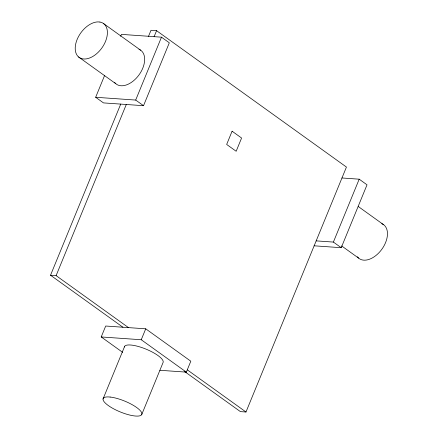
<?xml version="1.0" encoding="UTF-8"?>
<svg xmlns="http://www.w3.org/2000/svg" width="438" height="438" viewBox="0 0 438 438"><rect width="100%" height="100%" fill="white"/><g stroke="black" fill="none" stroke-linecap="round" stroke-linejoin="round"><path stroke-width="0.66" d="M120.68 36.272L121.457 34.383L161.485 37.175L169.314 42.804L143.522 105.695L103.494 102.903L95.665 97.274L104.687 75.265M122.925 327.23L50.534 275.234L120.724 104.102M148.504 36.359L150.995 30.288L156.569 30.676L346.442 167.059L245.986 412.005L240.413 411.616L184.601 371.528M50.534 275.234L56.108 275.622L126.297 104.49M154.077 36.748L156.569 30.676M95.665 97.274L135.687 100.067L161.485 37.175M122.667 352.355L101.216 336.953L105.7 326.025L145.728 328.818L190.82 361.208L186.342 372.13L159.881 370.285M103.045 398.974L124.677 346.255M101.216 336.953L141.244 339.74L145.728 328.818M141.775 414.441L163.089 362.472A20.876 5.858 22.3 0 0 153.108 352.502A20.876 5.858 22.3 0 0 131.46 345.084L129.484 344.947A20.876 5.858 22.3 0 0 124.359 347.005M316.17 240.873L333.395 242.077L359.193 179.186L367.022 184.809L341.229 247.7L314.09 245.806M341.963 177.981L359.193 179.186M103.341 23.406L140.603 50.173M358.202 206.462L383.409 224.568M78.561 56.962L115.824 83.729M341.64 245.926L358.629 258.124M135.687 100.067L143.522 105.695M333.395 242.077L341.229 247.7M56.108 275.622L128.498 327.619M187.409 369.929L245.986 412.005M141.244 339.74L186.342 372.13M381.805 223.714A20.876 12.959 -54.3 0 1 381.64 249.545A20.876 12.959 -54.3 0 1 357.381 256.783M138.999 49.319A20.876 12.959 -54.3 0 1 138.835 75.144A20.876 12.959 -54.3 0 1 114.581 82.388M232.096 131.208L226.665 144.447L236.159 151.269L241.59 138.025L232.096 131.208M110.146 397.047L108.175 396.916A20.876 5.858 22.3 0 0 117.324 410.658A20.876 5.858 22.3 0 0 141.479 412.295A20.876 5.858 22.3 0 0 110.146 397.047M99.93 22.048L97.953 21.9A20.876 12.959 -54.3 0 0 75.237 49.198A20.876 12.959 -54.3 0 0 99.426 51A20.876 12.959 -54.3 0 0 99.93 22.048"/></g></svg>
